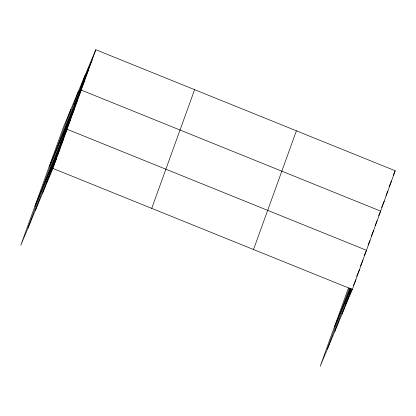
<?xml version="1.0" encoding="UTF-8"?>
<svg xmlns="http://www.w3.org/2000/svg" width="416" height="416" viewBox="0 0 416 416"><rect width="100%" height="100%" fill="white"/><g stroke="black" fill="none" stroke-linecap="round" stroke-linejoin="round"><path stroke-width="0.62" d="M28.007 228.015L70.881 109.309M35.433 210.262L78.307 91.556M42.64 193.029L85.514 74.324M95.805 49.728L63.674 126.542L20.8 245.248L52.931 168.433L95.805 49.728L395.2 170.752L352.326 289.458L320.195 366.272L348.494 287.929M151.731 208.369L194.605 89.669M253.526 249.522L296.4 130.816M327.402 349.04L349.456 287.976M334.828 331.287L350.225 288.657M342.035 314.059L351.192 288.709M81.874 84.417L92.16 59.816M78.229 94.505L88.514 69.909M74.584 104.593L84.874 79.997M49.098 166.899L81.229 90.085L380.624 211.115L378.664 215.8M67.402 124.478L77.693 99.882M63.866 134.269L74.152 109.673M60.325 144.066L70.616 119.465M34.949 206.071L67.08 129.262L366.475 250.286L364.27 255.559M53.253 163.649L63.544 139.053M49.717 173.446L60.008 148.845M46.181 183.238L56.467 158.642M393.24 175.438L395.2 170.752M389.106 186.701L391.555 180.846M385.949 195.619L387.91 190.934M381.571 207.464L384.27 201.027M375.128 225.592L377.083 220.906M371.342 235.971L373.547 230.703M368.051 245.18L370.011 240.495M334.344 327.101L350.47 288.553M360.49 265.938L362.939 260.078M349.112 294.471L351.317 289.198M356.704 276.318L359.398 269.875M345.576 304.262L351.941 289.037M353.413 285.522L355.862 279.666M52.931 168.433L352.326 289.458"/></g></svg>
